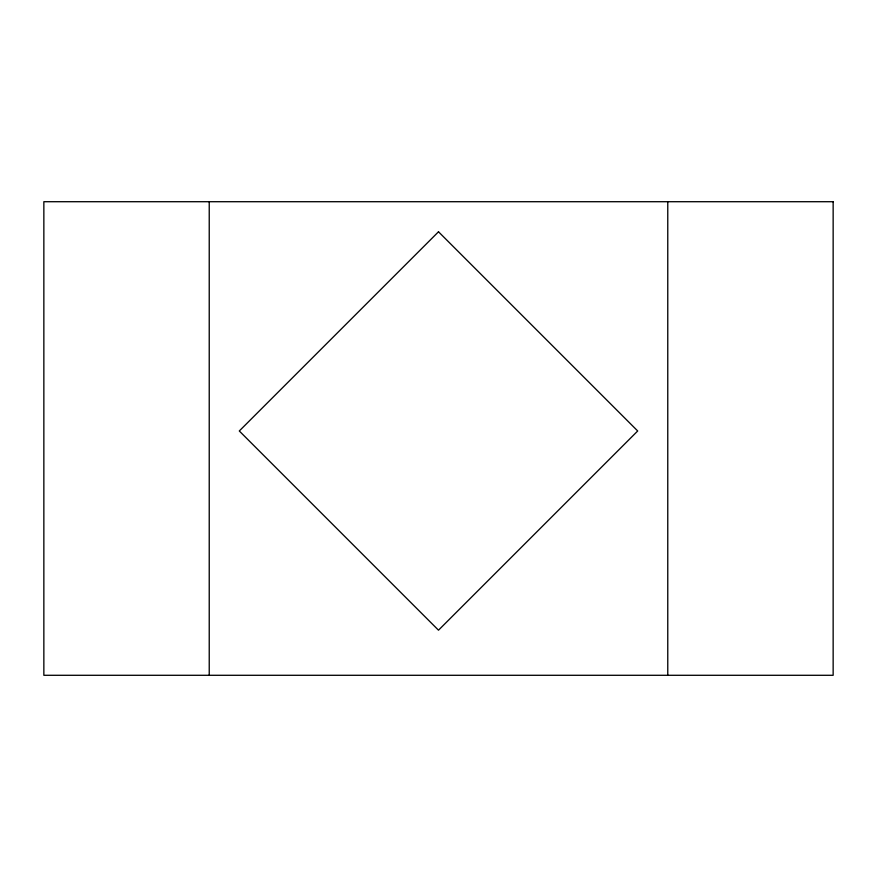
<?xml version="1.0" encoding="UTF-8"?>
<svg xmlns="http://www.w3.org/2000/svg" width="877" height="877" viewBox="0 0 877 877"><rect width="100%" height="100%" fill="white"/><g stroke="black" fill="none" stroke-linecap="round" stroke-linejoin="round"><path stroke-width="1.32" d="M667.77 201.71L667.77 675.29M209.23 201.71L209.23 675.29M438.5 231.78L239.3 430.98L438.5 630.19L637.7 430.98L438.5 231.78M833.15 201.71L43.85 201.71L43.85 675.29L833.15 675.29L833.15 201.71"/></g></svg>
